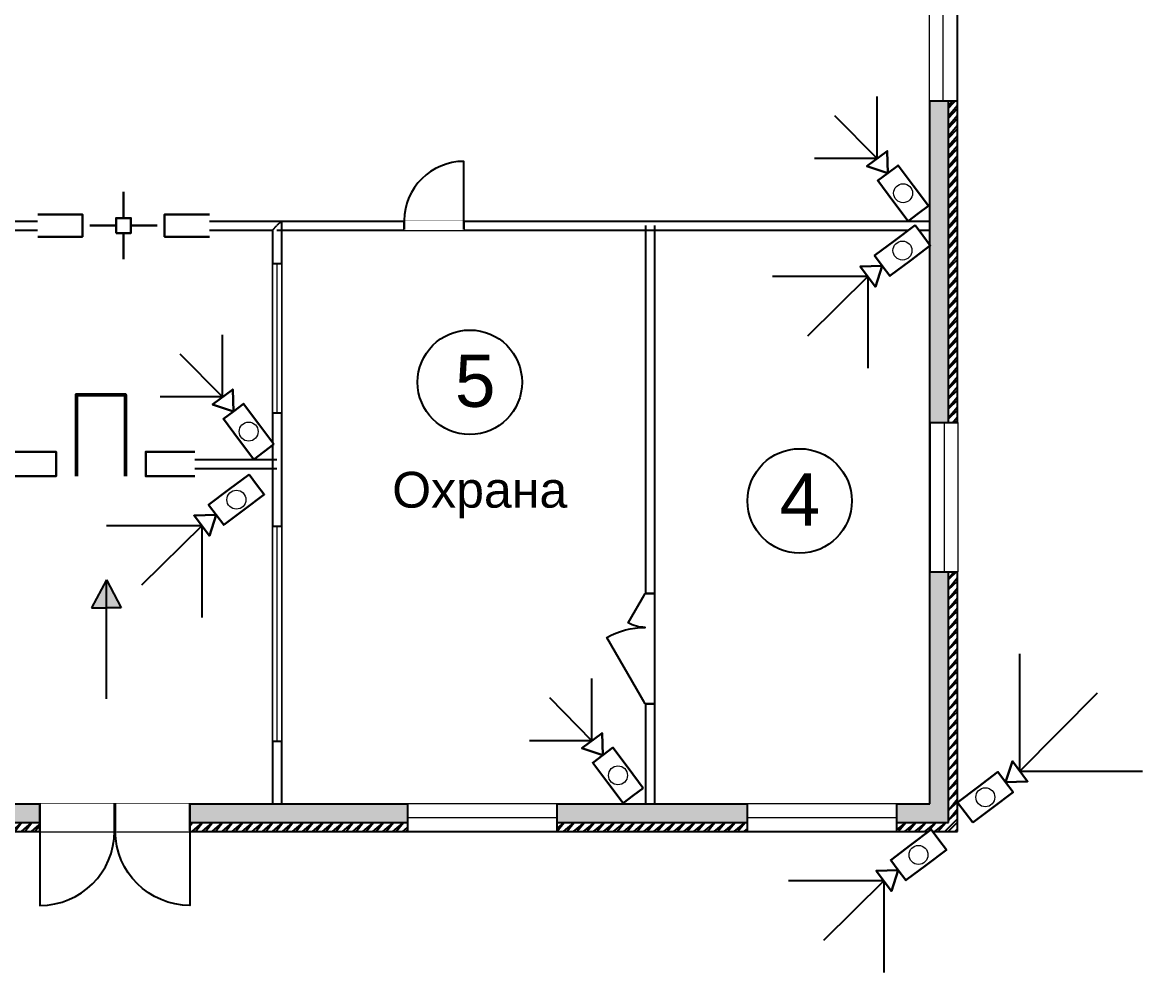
# Model space of a CAD drawing. Header units: millimetres. Extents: x 10540 to 43405, y 9870 to 40670.
# Drawn here: x 28395 to 43405, y 9870 to 22602 of the extents above; entities that cross this region are included whole.
import ezdxf

# ---------------------------------------------------------------- set-up
doc = ezdxf.new("R2010")
doc.units = ezdxf.units.MM
doc.set_wipeout_variables(frame=1)
doc.layers.add('_Маскировка', color=7, linetype='Continuous', lineweight=0, true_color=0xffffff)
doc.layers.add('_Стены', color=7, linetype='Continuous', lineweight=30)
doc.layers.add('тонкие', color=7, linetype='Continuous', lineweight=20)
for name, color, linetype in [('door', 7, 'Continuous'), ('Камеры', 7, 'Continuous'), ('Перегородки', 7, 'Continuous'), ('Сетка', 7, 'Continuous'), ('Стены', 7, 'Continuous')]:
    doc.layers.add(name, color=color, linetype=linetype)
doc.styles.get("Standard").update_dxf_attribs({"font": 'arial.ttf'})

# ---------------------------------------------------------------- blocks, each defined once
blk = doc.blocks.new('турникет')
blk.add_wipeout([(0, 0), (0, 3), (23, 3), (23, 0)])
for points in [[(0, 3), (6, 3), (6, 0), (0, 0)], [(10.5, 2.5), (12.5, 2.5), (12.5, 0.5), (10.5, 0.5)], [(17, 3), (23, 3), (23, 0), (17, 0)]]:
    blk.add_wipeout(points)
at = {"color": 0, "lineweight": 30}
for points in [[(11.5, 6), (11.5, 2.5)], [(0, 0), (6, 0), (6, 3), (0, 3)], [(23, 3), (17, 3), (17, 0), (23, 0)], [(10.5, 1.5), (7, 1.5)], [(11.5, 0.5), (11.5, -3)], [(16, 1.5), (12.5, 1.5)]]:
    blk.add_lwpolyline(points, dxfattribs=at)
blk.add_lwpolyline([(10.5, 0.5), (10.5, 2.5), (12.5, 2.5), (12.5, 0.5)], close=True, dxfattribs=at)
blk = doc.blocks.new('устройство досмотра')
blk.add_wipeout([(0, 0), (0, 3), (23, 3), (23, 0)])
at = {"color": 0, "lineweight": 30}
for points in [[(0, 0), (6, 0), (6, 3), (0, 3)], [(23, 3), (17, 3), (17, 0), (23, 0)]]:
    blk.add_lwpolyline(points, dxfattribs=at)
blk.add_wipeout([(14.500000000000002, 0), (14.500000000000002, 10), (8.5, 10), (8.5, 0)])
at = {"color": 0, "lineweight": 50}
blk.add_lwpolyline([(8.5, 0), (8.5, 10), (14.5, 10), (14.5, 0)], dxfattribs=at)
blk = doc.blocks.new('*U142')
blk.add_wipeout([(-999.9999999921337, 125.00000000000455), (999.9999999921337, 125.00000000000136), (999.9999999921337, -5.0000000000009095), (-999.9999999921341, -4.999999999997726)]).dxf.layer = 'тонкие'
for p, q in [((-999.9999999921338, 1.632599162759801e-12), (-999.9999999921338, 120.0000000000039)), ((999.9999999921338, -1.859972838203033e-12), (999.999999992134, 120.0000000000003))]:
    blk.add_line(p, q)
at = {"layer": 'тонкие'}
for p, q in [((-999.9999999921338, 120.0000000000039), (999.999999992134, 120.0000000000006)), ((-999.9999999921338, 60.00000000000276), (999.999999992134, 59.99999999999946)), ((-999.9999999921338, 1.632599162759801e-12), (999.9999999921338, -1.632599162759801e-12))]:
    blk.add_line(p, q, dxfattribs=at)
blk = doc.blocks.new('*U46')
blk.add_wipeout([(-1439.9999999999984, 125.00000000000455), (1439.9999999999993, 124.99999999999909), (1439.9999999999993, -5.000000000001819), (-1439.999999999999, -4.999999999998181)]).dxf.layer = 'тонкие'
for p, q in [((-1439.999999999999, 2.404388773159131e-12), (-1439.999999999999, 120.0000000000047)), ((1439.999999999999, -2.631762448602363e-12), (1439.999999999999, 119.9999999999996))]:
    blk.add_line(p, q)
at = {"layer": 'тонкие'}
for p, q in [((-1439.999999999999, 120.0000000000047), (1439.999999999999, 119.9999999999998)), ((-1439.999999999999, 60.00000000000354), (1440, 59.99999999999871)), ((-1439.999999999999, 2.404388773159131e-12), (1439.999999999999, -2.404388773159131e-12))]:
    blk.add_line(p, q, dxfattribs=at)
blk = doc.blocks.new('*U41')
blk.add_wipeout([(-999.9999999921333, 374.9999999970423), (999.9999999921337, 374.99999999703914), (999.9999999921333, -5.000000000001364), (-999.9999999921341, -4.999999999998636)]).dxf.layer = 'тонкие'
for p, q in [((-999.9999999921338, 1.632599162759801e-12), (-999.9999999921333, 369.9999999970425)), ((999.9999999921338, -1.859972838203033e-12), (999.9999999921345, 369.999999997039))]:
    blk.add_line(p, q)
at = {"layer": 'тонкие'}
for p, q in [((-999.9999999921333, 369.9999999970425), (999.9999999921345, 369.9999999970392)), ((-999.9999999921336, 184.9999999985221), (999.9999999921342, 184.9999999985188)), ((-999.9999999921338, 1.632599162759801e-12), (999.9999999921338, -1.632599162759801e-12))]:
    blk.add_line(p, q, dxfattribs=at)
blk = doc.blocks.new('*U72')
at = {"color": 7, "linetype": 'ByBlock', "true_color": 0xffffff}
blk.add_wipeout([(-1480, 114.99999999999955), (0, 115), (0, -5), (-1480, -5)], dxfattribs=at).dxf.layer = '_Маскировка'
at = {"linetype": 'ByBlock'}
for p, q in [((-1480, -4.263256414560601e-14), (-1480, 109.9999999999999)), ((0, 0), (0, 110))]:
    blk.add_line(p, q, dxfattribs=at)
at = {"layer": 'door'}
blk.add_lwpolyline([(0, 0), (-888.6575343366715, -513.0666666666666, -0.1316524975873958), (-1026.133333333333, 0, -0.1316524975873957), (-1086.939936735703, -226.9333333333334), (-1480, 0)], format="xyb", dxfattribs=at)
blk = doc.blocks.new('*U96')
at = {"color": 7, "linetype": 'ByBlock', "true_color": 0xffffff}
blk.add_wipeout([(-800, -120.08114624023438), (0, -120.08114624023438), (0, 5), (-800, 5)], dxfattribs=at).dxf.layer = '_Маскировка'
at = {"linetype": 'ByBlock'}
for p, q in [((-800, 4.263256414560601e-14), (-800, -115.0811462402343)), ((0, 0), (0, -115.0811462402343))]:
    blk.add_line(p, q, dxfattribs=at)
at = {"layer": 'door'}
blk.add_lwpolyline([(1.13686837721616e-13, -7.105427357601002e-14), (1.13686837721616e-13, 800, 0.4122377308197774), (-800, 5.333333333333272, 1.462158682015437)], format="xyb", dxfattribs=at)
blk = doc.blocks.new('*U118')
at = {"color": 7, "linetype": 'ByBlock', "true_color": 0xffffff}
blk.add_wipeout([(-1000.0000000000001, 365.02313613421575), (0, 365.023136134216), (0, -5), (-1000.0000000000001, -5)], dxfattribs=at).dxf.layer = '_Маскировка'
at = {"linetype": 'ByBlock'}
for p, q in [((-1000, -4.263256414560601e-14), (-1000, 360.0231361342157)), ((0, 0), (0, 360.0231361342157))]:
    blk.add_line(p, q, dxfattribs=at)
at = {"layer": 'door'}
blk.add_lwpolyline([(1.4210854715202e-13, 8.881784197001252e-14), (1.4210854715202e-13, -1000, -0.4122377308197774), (-1000, -6.66666666666659, -1.462158682015437)], format="xyb", dxfattribs=at)
blk = doc.blocks.new('*U122')
at = {"color": 7, "linetype": 'ByBlock', "true_color": 0xffffff}
blk.add_wipeout([(1000.0000000000001, 365.02313613421575), (0, 365.023136134216), (0, -5), (1000.0000000000001, -5)], dxfattribs=at).dxf.layer = '_Маскировка'
at = {"linetype": 'ByBlock'}
for p, q in [((0, 0), (0, 360.0231361342157)), ((1000, -4.263256414560601e-14), (1000, 360.0231361342157))]:
    blk.add_line(p, q, dxfattribs=at)
at = {"layer": 'door'}
blk.add_lwpolyline([(-1.13686837721616e-13, 8.881784197001252e-14), (-1.13686837721616e-13, -1000, 0.4122377308197774), (1000, -6.66666666666659, 1.462158682015437)], format="xyb", dxfattribs=at)
blk = doc.blocks.new('видеокамера с поворотным устройством')
blk.add_wipeout([(0, 2), (8, 2), (8, -2), (0, -2)])
at = {"color": 0, "lineweight": 20}
blk.add_circle((4, 0), 1.5, dxfattribs=at)
blk.add_wipeout([(8, 0), (10.849205711401737, 2), (10.849205711401737, -2)])
at = {"color": 0, "lineweight": 30}
blk.add_lwpolyline([(0, -2), (0, 0), (0, 2), (4, 2), (8, 2), (8, 0), (8, -2), (4, -2)], close=True, dxfattribs=at)
blk.add_lwpolyline([(8, 0), (10.84920571140174, -2), (10.84920571140174, 2), (8, 0)], dxfattribs=at)

msp = doc.modelspace()

# ---------------------------------------------------------------- hatches: boundary and pattern name
at = {"layer": 'Сетка'}
h = msp.add_hatch(dxfattribs=at)
h.set_pattern_fill('ANSI36', color=256, scale=10)
h.set_pattern_definition([(45, (0, 0), (16.83798022700467, 61.73926083235044), [79.375, -15.875, 0, -15.875])])
h.paths.add_polyline_path([(40804.8677229874, 38880.02313613422), (34804.8677229874, 38880.02313613422), (34804.8677229874, 32880.02313613422), (12804.8677229874, 32880.02313613422), (12804.8677229874, 11880.02313613422), (40804.8677229874, 11880.02313613422)])
h.paths.add_polyline_path([(13054.8677229874, 32630.02313613422), (35054.8677229874, 32630.02313613422), (35054.8677229874, 38630.02313613422), (40554.8677229874, 38630.02313613422), (40554.8677229874, 12130.02313613422), (13054.8677229874, 12130.02313613422)], flags=16)
h.paths.add_polyline_path([(37688.61695003437, 33065.07193272836), (37688.61695003437, 33715.23581450708), (37612.12708151268, 33715.23581450708), (37612.12708151268, 34043.04953634269), (37989.11286175178, 34043.04953634269), (37989.11286175178, 35026.49070202834), (37612.12708151268, 35026.49070202834), (37612.12708151268, 35354.30442392356), (37633.98132967876, 35354.30442392356), (37633.98132967876, 36337.74558960921), (37612.12708151268, 36337.74558960921), (37612.12708151268, 36665.55931150443), (37715.93476009296, 36665.55931150443), (37989.11286175178, 36665.55931150443), (37989.11286175178, 37649.00047719009), (37612.12708151268, 37649.00047719009), (37612.12708151268, 37976.8141990853), (37688.61695003437, 37976.8141990853), (37688.61695003437, 38626.97808080442), (37751.96395897793, 38626.97808080442), (40513.27852022575, 38626.97808080442), (40513.70557296203, 33065.07193272836), (37737.78900825905, 33065.07193272836)], flags=0)
h.paths.add_polyline_path([(37989.11286175178, 34043.04953634269), (37989.11286175178, 35026.49070202834), (37989.11286175178, 35103.51278888709), (37715.93476009296, 35103.51278888709), (37715.93476009296, 35687.5817078305), (37688.61695003437, 35687.5817078305), (37688.61695003437, 36337.74558960921), (37612.12708151268, 36337.74558960921), (37612.12708151268, 36665.55931150443), (37715.93476009296, 36665.55931150443), (37989.11286175178, 36665.55931150443), (37989.11286175178, 37649.00047719009), (37989.11286175178, 38331.94573109872), (40065.26643371509, 38331.94573109872), (40065.26643371509, 35982.61405753619), (37989.11286175178, 35982.61405753619), (37989.11286175178, 36596.71016126401), (37715.93476009296, 36596.71016126401), (37715.93476009296, 35687.5817078305), (37748.71613228248, 35687.5817078305), (37748.71613228248, 36573.03247636087), (37956.33148956226, 36573.03247636087), (37956.33148956226, 35949.83268534667), (40098.04780590461, 35949.83268534667), (40098.04780590461, 38364.72710328824), (37956.33148956226, 38364.72710328824), (37956.33148956226, 37746.39360439307), (37748.71613228248, 37746.39360439307), (37748.71613228248, 38572.34246050841), (40469.57002401279, 38572.34246050841), (40469.57002401279, 33119.70755302436), (37748.71613228248, 33119.70755302436), (37748.71613228248, 33944.70541977412), (37956.33148956226, 33944.70541977412), (37956.33148956226, 33327.32291024453), (40098.04780590461, 33327.32291024453), (40098.04780590461, 35742.2173281861), (37956.33148956226, 35742.2173281861), (37956.33148956226, 35124.83481859691), (37748.71613228248, 35124.83481859691), (37748.71613228249, 35687.5817078305), (37715.93476009296, 35687.5817078305), (37715.93476009296, 35103.51278888709), (37989.11286175178, 35103.51278888709), (37989.11286175178, 35709.43595599658), (40065.26643371509, 35709.43595599658), (40065.26643371509, 33360.10428243405), (37989.11286175178, 33360.10428243405)], flags=0)
h.paths.add_polyline_path([(38019.52320957111, 35116.07089530952), (38108.25970995353, 35116.07089530952), (38108.25970995353, 35092.66371410615), (38188.70517694877, 35092.66371410615), (38188.70517694877, 35322.46123444564), (39718.50254571365, 35322.46123444564), (39718.50254571365, 33846.30854552514), (38188.70517694877, 33846.30854552514), (38188.70517694877, 34005.41486984021), (38144.9966806166, 34005.41486984021), (38144.9966806166, 33802.60004925258), (38364.01669728683, 33802.60004925258), (38364.01669728683, 33802.92999845273), (38429.57944166588, 33802.92999845273), (39382.00202977585, 33802.69418604134), (39382.00202977585, 33802.92999845273), (39447.56477415489, 33802.92999845273), (39762.21104192677, 33802.60004925258), (39447.56477415489, 33802.60004925258), (39447.56477415489, 33743.16389232404), (39449.81691634582, 33743.16389232404), (39449.81691634582, 33661.21046185023), (39566.88174152302, 33661.21046185023), (39566.88174152302, 33688.1052095843), (39566.88174152302, 33725.74710917003), (39648.83517205642, 33725.74710917003), (39648.83517205642, 33507.72648584373), (39692.54366826938, 33507.72648584373), (39692.54366826938, 33453.09086548812), (39648.83517205642, 33453.09086548812), (39648.83517205642, 33661.21046185023), (39566.88174152302, 33661.21046185023), (39566.88174152302, 33634.31571411616), (39566.88174152302, 33453.09086548812), (39419.36556672977, 33453.09086548812), (39419.36556672977, 33507.72648584373), (39566.88174152302, 33507.72648584373), (39566.88174152302, 33661.21046185023), (39506.87927770542, 33661.21046185023), (39449.81691634582, 33661.21046185023), (39449.81691634582, 33628.09601342208), (39382.00202977585, 33628.09601342208), (39382.00202977585, 33661.21046185023), (39245.41297900604, 33661.21046185023), (39245.41297900604, 33617.50196557767), (39133.40995728897, 33617.50196557767), (39133.40995728897, 33590.18415545947), (39002.28446865009, 33590.18415545947), (39002.28446865009, 33617.50196557767), (38890.28144693302, 33617.50196557767), (38890.28144693302, 33661.21046185023), (38429.57944166588, 33661.21046185023), (38429.57944166588, 33628.09601342208), (38361.76455533432, 33628.09601342208), (38361.76455533432, 33661.21046185023), (38244.69972991871, 33661.21046185023), (38244.69972991871, 33634.31571411616), (38244.69972991871, 33507.72648584373), (38392.21590483116, 33507.72648584373), (38392.21590483116, 33453.09086548812), (38244.69972991871, 33453.09086548812), (38244.69972991871, 33661.21046185023), (38162.74629950451, 33661.21046185023), (38162.74629950451, 33453.09086548812), (38119.03780317234, 33453.09086548812), (38119.03780317234, 33507.72648584373), (38162.74629950451, 33507.72648584373), (38162.74629950451, 33661.21046185023), (38144.9966806166, 33661.21046185023), (38144.9966806166, 33552.97412788398), (38019.52320957111, 33552.97412788398)], flags=0)
h.paths.add_polyline_path([(38086.56044876503, 34586.54464870221), (38130.26894497799, 34586.54464870221), (38130.26894497799, 34011.62461673743), (38086.56044876503, 34011.62461673743)], flags=0)
h.paths.add_polyline_path([(38086.56044876503, 33567.7962449742), (38086.56044876503, 34004.88120746143), (38130.26894497799, 34004.88120746143), (38130.26894497799, 33567.7962449742)], flags=0)
h.paths.add_polyline_path([(38034.30715751575, 34569.81463199384), (38034.30715751575, 35067.66180228717), (38078.01565384792, 35067.66180228717), (38078.01565384792, 34569.81463199384)], flags=0)
h.paths.add_polyline_path([(38019.52320957111, 37738.58067047126), (38019.52320957111, 37769.8091095639), (38144.9966806166, 37769.8091095639), (38144.9966806166, 37988.67950582034), (39762.21104192661, 37988.67950582034), (39762.21104192661, 36425.10982441432), (39447.56477415489, 36425.10982441432), (39447.56477415489, 36365.67366742618), (39449.81691634582, 36365.67366742618), (39449.81691634582, 36283.72023695237), (39566.88174152302, 36283.72023695237), (39566.88174152302, 36310.61498474605), (39566.88174152302, 36348.25688427217), (39648.83517205642, 36348.25688427217), (39648.83517205642, 36130.23626094587), (39692.54366826938, 36130.23626094587), (39692.54366826938, 36075.60064064986), (39648.83517205642, 36075.60064064986), (39648.83517205642, 36283.72023695237), (39566.88174152302, 36283.72023695237), (39566.88174152302, 36256.8254892183), (39566.88174152302, 36075.60064064986), (39419.36556672977, 36075.60064064986), (39419.36556672977, 36130.23626094587), (39566.88174152302, 36130.23626094587), (39566.88174152302, 36283.72023695237), (39506.87927770542, 36283.72023695237), (39449.81691634582, 36283.72023695237), (39449.81691634582, 36250.60578858382), (39382.00202977585, 36250.60578858382), (39382.00202977585, 36283.72023695237), (39245.41297900604, 36283.72023695237), (39245.41297900604, 36240.01174073941), (39133.40995728897, 36240.01174073941), (39133.40995728897, 36212.69393056161), (39002.28446865009, 36212.69393056161), (39002.28446865009, 36240.01174073941), (38890.28144693302, 36240.01174073941), (38890.28144693302, 36283.72023695237), (38429.57944166588, 36283.72023695237), (38429.57944166588, 36250.60578858382), (38361.76455533432, 36250.60578858382), (38361.76455533432, 36283.72023695237), (38244.69972991871, 36283.72023695237), (38244.69972991871, 36256.8254892183), (38244.69972991871, 36130.23626094587), (38392.21590483116, 36130.23626094587), (38392.21590483116, 36075.60064064986), (38244.69972991871, 36075.60064064986), (38244.69972991871, 36283.72023695237), (38162.74629950451, 36283.72023695237), (38162.74629950451, 36075.60064064986), (38119.03780317234, 36075.60064064986), (38119.03780317234, 36130.23626094587), (38162.74629950451, 36130.23626094587), (38162.74629950451, 36283.72023695237), (38144.9966806166, 36283.72023695237), (38144.9966806166, 36175.48390298612), (38019.52320957111, 36175.48390298612)], flags=0)
h.paths.add_polyline_path([(38086.56044876503, 37209.05442386396), (38130.26894497799, 37209.05442386396), (38130.26894497799, 36634.13439183957), (38086.56044876503, 36634.13439183957)], flags=0)
h.paths.add_polyline_path([(38034.30715751575, 36188.31381654269), (38034.30715751575, 36625.39877908952), (38078.01565384792, 36625.39877908952), (38078.01565384792, 36188.31381654269)], flags=0)
h.paths.add_polyline_path([(38086.56044876503, 36190.30602007634), (38086.56044876503, 36627.39098262317), (38130.26894497799, 36627.39098262317), (38130.26894497799, 36190.30602007634)], flags=0)
h.paths.add_polyline_path([(38188.70517694877, 36468.81832062728), (38953.60386133121, 37206.89466508753), (38188.70517694877, 37944.97100954778), (39718.50254571365, 37944.97100954778), (39718.50254571365, 36468.81832062728)], flags=0)
h.paths.add_polyline_path([(38034.30715751575, 37192.32440715558), (38034.30715751575, 37690.17157744891), (38078.01565384792, 37690.17157744891), (38078.01565384792, 37192.32440715558)], flags=0)
h.paths.add_polyline_path([(39002.28446865009, 33704.9189581228), (39002.28446865009, 33732.236768241), (39133.40995728897, 33732.236768241), (39133.40995728898, 33704.9189581228)], flags=0)
h.paths.add_polyline_path([(39002.28446865009, 36327.42873322494), (39002.28446865009, 36354.74654340274), (39133.40995728897, 36354.74654340274), (39133.40995728896, 36327.42873322494)], flags=0)
at = {"layer": 'Стены'}
h = msp.add_hatch(dxfattribs=at)
h.set_pattern_fill('ANSI32', color=256, scale=10)
h.set_pattern_definition([(45, (-559573020.429976, -453748489.8957176), (-67.35192090801866, 67.35192090801866), []), (45, (-559572975.528676, -453748489.8957176), (-67.35192090801866, 67.35192090801866), [])])
h.paths.add_polyline_path([(12804.8677229874, 32880.02313613422), (12804.8677229874, 11880.02313613422), (40804.8677229874, 11880.02313613421), (40804.8677229874, 38880.02313613422), (34804.8677229874, 38880.02313613422), (34804.8677229874, 32880.02313613422)], flags=16)
h.paths.add_polyline_path([(12684.8677229874, 11760.02313613422), (40924.8677229874, 11760.02313613421), (40924.8677229874, 39000.02313613422), (34684.8677229874, 39000.02313613422), (34684.8677229874, 33000.02313613422), (12684.8677229874, 33000.02313613422)])
h.paths.add_polyline_path([(13054.8677229874, 32630.02313613422), (35054.8677229874, 32630.02313613422), (35054.8677229874, 38630.02313613422), (40554.8677229874, 38630.02313613422), (40554.8677229874, 12130.02313613422), (13054.8677229874, 12130.02313613421)], flags=0)
at = {"layer": 'Стены', "true_color": 0x2776bb}
h = msp.add_hatch(color=152, dxfattribs=at)
h.dxf.hatch_style = 1
h.paths.add_polyline_path([(29320, 14759.03114186851), (29520.0461361015, 14759.03114186851), (29520.0461361015, 15134.11764705883)])
h.paths.add_polyline_path([(29520.0461361015, 14759.03114186851), (29720.092272203, 14759.03114186851), (29520.0461361015, 15134.11764705883)])

# ---------------------------------------------------------------- linework, layer by layer
at = {"layer": 'Перегородки'}
for p, q in [((18979.86802399085, 19940.02328240401), (31864.86802399085, 19940.02328240401)), ((18979.86802399085, 19820.02328240401), (31744.86802399085, 19820.02328240401)), ((31744.86802399085, 19820.02328240401), (31804.86802399085, 19880.02328240401)), ((31744.86802399085, 19820.02328240401), (31744.86802399085, 12130.02313613422)), ((31864.86802399085, 19940.02328240401), (31804.86802399085, 19880.02328240401)), ((31804.86802399085, 19940.02328240401), (40554.8677229874, 19940.02328240401)), ((31804.86802399085, 19820.02328240401), (40554.8677229874, 19820.02328240401)), ((31864.86802399085, 19940.02328240401), (31864.86802399085, 12130.02313613422)), ((36744.86802399086, 19880.02328240401), (36744.86802399086, 12130.02313613422)), ((36864.86802399086, 19880.02328240401), (36864.86802399086, 12130.02313613422))]:
    msp.add_line(p, q, dxfattribs=at)
for centre in [(34390, 17780), (38810, 16190)]:
    msp.add_circle(centre, 700, dxfattribs=at)
at = {"layer": 'Стены'}
for p, q in [((40804.8677229874, 11880.02313613422), (40804.8677229874, 38880.02313613422)), ((40924.8677229874, 11760.02313613422), (40924.8677229874, 39000.02313613422)), ((40554.8677229874, 12130.02313613422), (40554.8677229874, 38630.02313613422)), ((13054.8677229874, 12130.02313613422), (40554.8677229874, 12130.02313613422)), ((12804.8677229874, 11880.02313613422), (40804.8677229874, 11880.02313613422)), ((12684.8677229874, 11760.02313613422), (40924.8677229874, 11760.02313613422))]:
    msp.add_line(p, q, dxfattribs=at)
at = {"layer": 'Стены', "color": 152, "true_color": 0x2776bb}
for p, q in [((29520.0461361015, 15134.11764705883), (29320, 14759.03114186851)), ((29520.0461361015, 13540), (29520.0461361015, 15134.11764705883)), ((29520.0461361015, 15134.11764705883), (29720.092272203, 14759.03114186851)), ((29320, 14759.03114186851), (29520.0461361015, 14759.03114186851)), ((29720.092272203, 14759.03114186851), (29520.0461361015, 14759.03114186851))]:
    msp.add_line(p, q, dxfattribs=at)

# ---------------------------------------------------------------- texts
at = {"layer": 'Перегородки', "attachment_point": 1}
for s, width, insert, char_height in [('5', 1100, (34190, 18150), 700), ('Охрана', 2500, (33350, 16580), 480), ('4', 1100, (38540, 16560), 700)]:
    msp.add_mtext_dynamic_manual_height_columns(s, width=width, gutter_width=12.5, heights=[0], dxfattribs=dict(at, insert=insert, char_height=char_height))

# ---------------------------------------------------------------- next in the draw order: block references
for name, p, xscale, yscale, zscale in [('турникет', (28600, 19730), 100.0000000000001, 100.0000000000001, 100.0000000000001), ('устройство досмотра', (28190, 16520), 109.3337790268629, 109.3337790268629, 109.3337790268629)]:
    msp.add_blockref(name, p, dxfattribs=dict(xscale=xscale, yscale=yscale, zscale=zscale))
at = {"layer": '_Стены', "color": 0, "linetype": 'ByBlock', "lineweight": -2}
for name, p in [('*U96', (34310, 19940.10442864425)), ('*U118', (30640, 11770))]:
    msp.add_blockref(name, p, dxfattribs=at)
at = {"layer": '_Стены', "color": 0, "linetype": 'ByBlock', "lineweight": -2, "rotation": 270}
msp.add_blockref('*U72', (36739.73283132712, 13470), dxfattribs=at)
at = {"layer": 'Камеры', "color": 242, "true_color": 0xcd2027, "xscale": 84.73870062199373, "yscale": 84.73870062199373, "zscale": 84.73870062199373}
for p, rotation in [((40458.52459783944, 19748.25667370237), 216.885345881416), ((36579.00048510025, 12241.74612912767), 126.8853458814161)]:
    msp.add_blockref('видеокамера с поворотным устройством', p, dxfattribs=dict(at, rotation=rotation))
at = {"layer": 'Камеры', "color": 240, "true_color": 0xed1f24, "xscale": 84.73870062199373, "yscale": 84.73870062199373, "zscale": 84.73870062199373, "rotation": 36.88534588141784}
msp.add_blockref('видеокамера с поворотным устройством', (41026.59071598381, 12015.57749910743), dxfattribs=at)
at = {"layer": 'Стены', "rotation": 270}
for name, p in [('*U41', (40545, 22550)), ('*U142', (31744.86802399085, 18370)), ('*U41', (40559.8677229874, 16239.99999999213)), ('*U46', (31744.86802399085, 14410))]:
    msp.add_blockref(name, p, dxfattribs=at)
at = {"layer": 'Стены'}
for p in [(34559.99999999213, 11765.02313613422), (39109.99999999213, 11765.02313613422)]:
    msp.add_blockref('*U41', p, dxfattribs=at)

# ---------------------------------------------------------------- next in the draw order: linework, layer by layer
at = {"layer": 'Камеры', "color": 242, "true_color": 0xcd2027}
for p, q in [((39723.19527487813, 19196.44983540361), (38445.13569960521, 19196.44983540361)), ((39723.19527487813, 19196.44983540361), (38915.13569960521, 18398.25667370237)), ((39723.19527487815, 19196.44983540361), (39723.19527487813, 17968.25667370237)), ((36027.19364680149, 12977.07545208897), (36027.19364680149, 13810.02313613125)), ((36027.19364680149, 12977.07545208897), (35460, 13550.02313613125)), ((36027.19364680149, 12977.07545208897), (35190, 12977.07545208897))]:
    msp.add_line(p, q, dxfattribs=at)
at = {"layer": 'Камеры', "color": 240, "true_color": 0xed1f24}
for p, q in [((41761.9200389451, 12567.38433740621), (41761.9200389451, 14140.023)), ((41761.9200389451, 12567.38433740622), (42801.0077777475, 13619.22932030066)), ((41761.9200389451, 12567.38433740621), (43404.8677229874, 12567.38433740621))]:
    msp.add_line(p, q, dxfattribs=at)
at = {"layer": 'Перегородки'}
for p, q in [((30704.67691761785, 16744.0006685403), (31804.86802399085, 16744.0006685403)), ((30704.67691761785, 16624.0006685403), (31804.86802399085, 16624.0006685403))]:
    msp.add_line(p, q, dxfattribs=at)

# ---------------------------------------------------------------- next in the draw order: block references
at = {"layer": '_Стены', "color": 0, "linetype": 'ByBlock', "lineweight": -2}
msp.add_blockref('*U122', (28630, 11770), dxfattribs=at)
at = {"layer": 'Камеры', "color": 242, "true_color": 0xcd2027, "xscale": 84.73870062199373, "yscale": 84.73870062199373, "zscale": 84.73870062199373}
for p, rotation in [((40399.00048510025, 20041.74627540042), 126.8853458814161), ((31533.43503433573, 16410), 216.885345881416), ((40673.38889823423, 11650), 216.885345881416)]:
    msp.add_blockref('видеокамера с поворотным устройством', p, dxfattribs=dict(at, rotation=rotation))

# ---------------------------------------------------------------- next in the draw order: linework, layer by layer
at = {"layer": 'Камеры', "color": 242, "true_color": 0xcd2027}
for p, q in [((39847.19364680149, 20777.07559836172), (39847.19364680149, 21610.02328240401)), ((39847.19364680149, 20777.07559836173), (39280, 21350.02328240401)), ((39847.19364680149, 20777.07559836173), (39010, 20777.07559836172)), ((30798.10571137443, 15858.19316170124), (29520.0461361015, 15858.19316170124)), ((30798.10571137443, 15858.19316170124), (29990.0461361015, 15060)), ((30798.10571137444, 15858.19316170124), (30798.10571137443, 14630)), ((39938.05957527293, 11098.19316170124), (38660, 11098.19316170124)), ((39938.05957527293, 11098.19316170124), (39130, 10300)), ((39938.05957527294, 11098.19316170124), (39938.05957527293, 9870))]:
    msp.add_line(p, q, dxfattribs=at)

# ---------------------------------------------------------------- next in the draw order: block references
at = {"layer": 'Камеры', "color": 242, "true_color": 0xcd2027, "xscale": 84.73870062199373, "yscale": 84.73870062199373, "zscale": 84.73870062199373, "rotation": 126.8853458814161}
msp.add_blockref('видеокамера с поворотным устройством', (31630.12156653007, 16848.00133708059), dxfattribs=at)

# ---------------------------------------------------------------- next in the draw order: linework, layer by layer
at = {"layer": 'Камеры', "color": 242, "true_color": 0xcd2027}
for p, q in [((31078.31472823131, 17583.33066004189), (31078.31472823131, 18416.27834408418)), ((31078.31472823131, 17583.3306600419), (30511.12108142982, 18156.27834408418)), ((31078.31472823131, 17583.3306600419), (30241.12108142982, 17583.33066004189))]:
    msp.add_line(p, q, dxfattribs=at)

doc.saveas('drawing.dxf')
